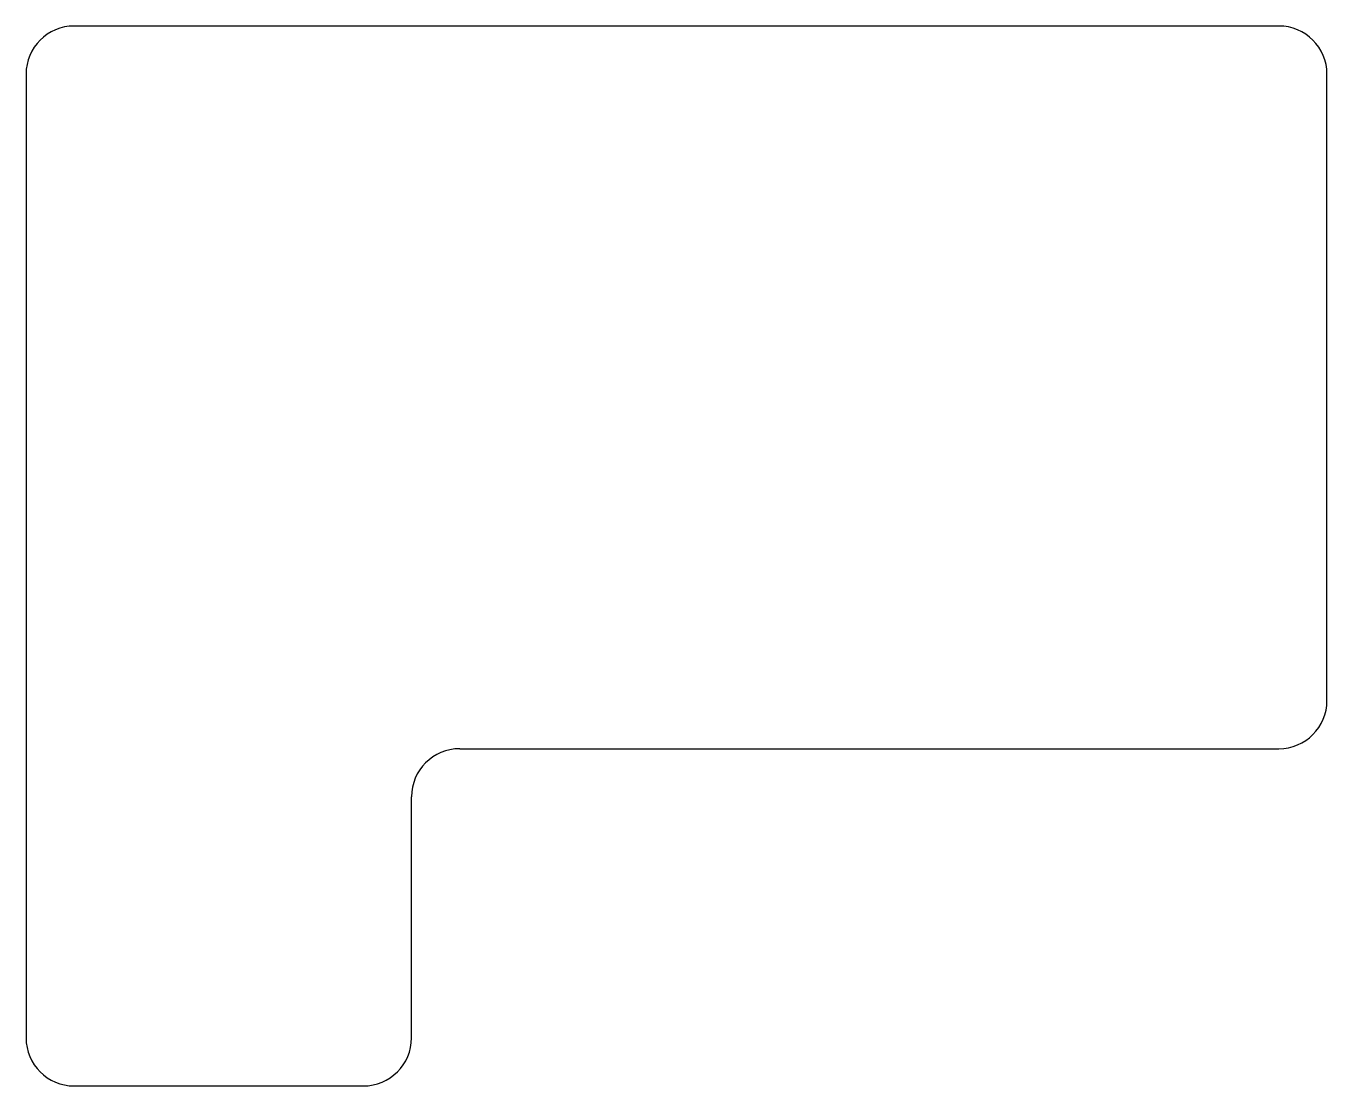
# Model space of a CAD drawing. Extents: x 799.7 to 826.7, y 1969.7 to 1991.7.
import ezdxf

# ---------------------------------------------------------------- set-up
doc = ezdxf.new("R2010")
doc.units = 0
doc.layers.get('0').update_dxf_attribs({"linetype": 'CONTINUOUS'})

msp = doc.modelspace()

# ---------------------------------------------------------------- linework, layer by layer
for p, q in [((825.663, 1991.707), (800.663, 1991.707)), ((799.663, 1990.707), (799.663, 1970.707)), ((826.663, 1977.707), (826.663, 1990.707)), ((808.663, 1976.707), (825.663, 1976.707)), ((807.663, 1970.707), (807.663, 1975.707)), ((800.663, 1969.707), (806.663, 1969.707))]:
    msp.add_line(p, q)
for centre, start, end in [((800.663, 1990.707), 90, 180), ((825.663, 1990.707), 0, 90), ((825.663, 1977.707), 270, 0), ((808.663, 1975.707), 90, 180), ((800.663, 1970.707), 180, 270), ((806.663, 1970.707), 270, 0)]:
    msp.add_arc(centre, 1, start, end)

doc.saveas('drawing.dxf')
